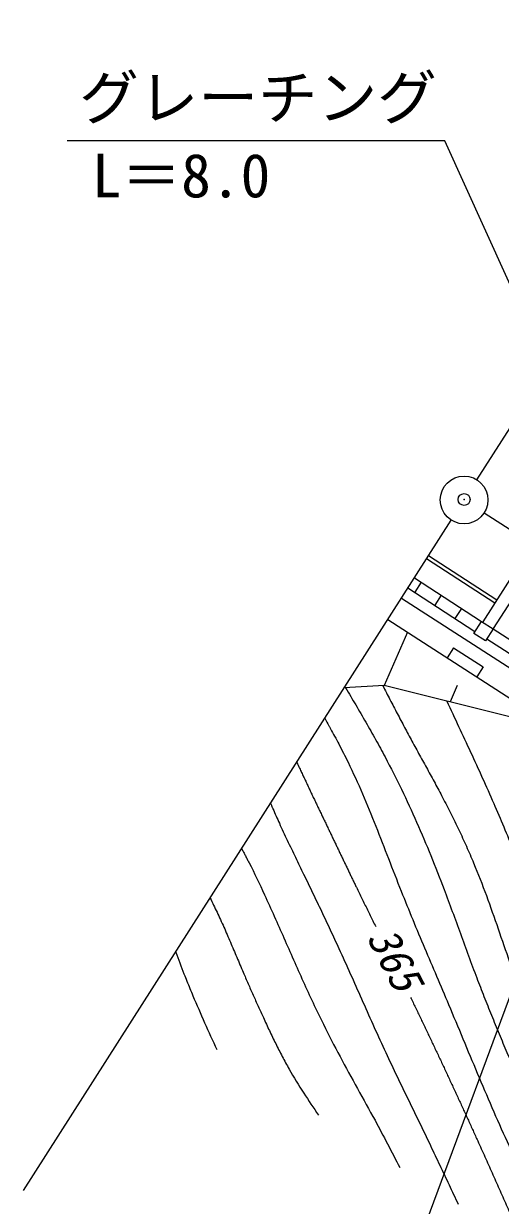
# Model space of a CAD drawing. Units: millimetres, scale not verified. Extents: x 40000 to 680000, y 20000 to 380000.
# Drawn here: x 71822 to 91821, y 290092 to 339643 of the extents above; entities that cross this region are included whole.
import ezdxf
from ezdxf.enums import TextEntityAlignment as Align

# ---------------------------------------------------------------- set-up
doc = ezdxf.new("R2010")
doc.units = ezdxf.units.MM
doc.header["$LTSCALE"] = 1000
doc.header["$PDMODE"] = 32
doc.header["$PDSIZE"] = 500
doc.linetypes.add('CHAIN', pattern=[18.5, 12, -1.5, 3.5, -1.5])
for name, color, linetype, lineweight in [('M-BGD', 7, 'Continuous', 13), ('M-BMK', 2, 'CHAIN', 13), ('M-BMK-SRVR', 3, 'Continuous', 13), ('M-STR-STR3', 7, 'Continuous', 13), ('M-STR-STRC', 7, 'Continuous', 13)]:
    doc.layers.add(name, color=color, linetype=linetype, lineweight=lineweight)
doc.layers.add('M-OTRS', color=6, linetype='Continuous')
doc.styles.add('ＭＳ ゴシック', font='')
doc.styles.get('ＭＳ ゴシック').set_extended_font_data('MS Gothic')

msp = doc.modelspace()

# ---------------------------------------------------------------- linework, layer by layer
at = {"layer": 'M-BGD'}
for p, q in [((91591, 315348), (88723, 317201)), ((91672, 315474), (88804, 317327)), ((92542, 316834), (91083, 314554)), ((88214, 316402), (91028, 314579)), ((88497, 316219), (88226, 315799)), ((92981, 316555), (91521, 314274)), ((87945, 315981), (90756, 314160)), ((89341, 315672), (89069, 315253)), ((87673, 315555), (95542, 310487)), ((87100, 314658), (93316, 310641)), ((90184, 315126), (89913, 314706)), ((90706, 314073), (91028, 314579)), ((91028, 314579), (91520, 314266)), ((91520, 314266), (91198, 313760)), ((91520, 314266), (96566, 311018)), ((87927, 314124), (86946, 311885)), ((91198, 313760), (90702, 314076)), ((91252, 313844), (96296, 310597)), ((89858, 313471), (89587, 313051)), ((89858, 313471), (91101, 312668)), ((91101, 312668), (90830, 312248)), ((86946, 311885), (85271, 311790)), ((92212, 310581), (86946, 311885)), ((90005, 311889), (89708, 311201))]:
    msp.add_line(p, q, dxfattribs=at)
for points, knots in [([(85330, 311794), (85472, 311554), (85613, 311314), (85755, 311074), (85896, 310834), (86036, 310593), (86175, 310352), (86314, 310111), (86451, 309869), (86587, 309626), (86722, 309383), (86856, 309138), (86986, 308893), (87224, 308445), (87452, 307993), (87673, 307537), (87893, 307081), (88105, 306621), (88309, 306157), (88514, 305694), (88712, 305227), (88903, 304757), (89094, 304288), (89279, 303816), (89459, 303342), (89576, 303033), (89691, 302724), (89805, 302414), (89919, 302105), (90032, 301795), (90144, 301485), (90257, 301175), (90370, 300865), (90484, 300556), (90598, 300247), (90713, 299938), (90830, 299629), (90930, 299367), (91031, 299105), (91134, 298844), (91237, 298582), (91342, 298322), (91447, 298061), (91553, 297801), (91660, 297541), (91768, 297282), (91876, 297023), (91985, 296764), (92095, 296505), (92233, 296180), (92372, 295856), (92512, 295532), (92652, 295209), (92793, 294885), (92933, 294562), (93074, 294238), (93214, 293914), (93354, 293590), (93493, 293266), (93632, 292942), (93769, 292617), (94002, 292066), (94229, 291512), (94453, 290957), (94677, 290402), (94897, 289845), (95110, 289285), (95323, 288726), (95529, 288163), (95740, 287604), (95938, 287081), (96141, 286560), (96344, 286039)], [0, 0, 0, 0, 1, 1, 1, 2, 2, 2, 3, 3, 3, 4, 4, 4, 5, 5, 5, 6, 6, 6, 7, 7, 7, 8, 8, 8, 9, 9, 9, 10, 10, 10, 11, 11, 11, 12, 12, 12, 13, 13, 13, 14, 14, 14, 15, 15, 15, 16, 16, 16, 17, 17, 17, 18, 18, 18, 19, 19, 19, 20, 20, 20, 21, 21, 21, 22, 22, 22, 23, 23, 23, 24, 24, 24, 24]), ([(86888, 311882), (86989, 311687), (87090, 311493), (87190, 311298), (87291, 311104), (87392, 310910), (87494, 310716), (87596, 310522), (87698, 310328), (87800, 310135), (87903, 309941), (88007, 309748), (88111, 309556), (88218, 309359), (88325, 309163), (88433, 308967), (88541, 308771), (88649, 308576), (88757, 308380), (88865, 308184), (88972, 307988), (89079, 307791), (89185, 307595), (89291, 307398), (89395, 307200), (89513, 306975), (89629, 306750), (89743, 306523), (89856, 306296), (89968, 306068), (90076, 305839), (90185, 305610), (90291, 305380), (90395, 305148), (90498, 304917), (90598, 304684), (90696, 304450), (90885, 303997), (91062, 303540), (91232, 303079), (91402, 302619), (91565, 302156), (91726, 301692), (91887, 301228), (92045, 300763), (92206, 300299), (92367, 299835), (92530, 299371), (92700, 298911), (92811, 298612), (92925, 298314), (93040, 298016), (93155, 297719), (93272, 297422), (93390, 297126), (93508, 296830), (93626, 296534), (93744, 296237), (93862, 295941), (93979, 295644), (94095, 295347), (94261, 294919), (94423, 294491), (94582, 294061), (94742, 293631), (94898, 293199), (95052, 292767), (95206, 292335), (95358, 291902), (95507, 291469), (95657, 291035), (95805, 290601), (95952, 290167), (96095, 289743), (96237, 289320), (96379, 288896), (96521, 288472), (96663, 288049), (96805, 287625), (96947, 287202), (97089, 286778), (97235, 286356), (97369, 285970), (97506, 285586), (97643, 285201)], [0, 0, 0, 0, 1, 1, 1, 2, 2, 2, 3, 3, 3, 4, 4, 4, 5, 5, 5, 6, 6, 6, 7, 7, 7, 8, 8, 8, 9, 9, 9, 10, 10, 10, 11, 11, 11, 12, 12, 12, 13, 13, 13, 14, 14, 14, 15, 15, 15, 16, 16, 16, 17, 17, 17, 18, 18, 18, 19, 19, 19, 20, 20, 20, 21, 21, 21, 22, 22, 22, 23, 23, 23, 24, 24, 24, 25, 25, 25, 26, 26, 26, 27, 27, 27, 28, 28, 28, 28]), ([(89568, 311236), (89736, 310880), (89904, 310524), (90071, 310168), (90239, 309812), (90405, 309456), (90571, 309099), (90736, 308742), (90900, 308384), (91062, 308026), (91225, 307667), (91385, 307307), (91542, 306947), (91685, 306621), (91825, 306294), (91963, 305965), (92101, 305637), (92236, 305308), (92367, 304977), (92499, 304646), (92627, 304314), (92752, 303981), (92876, 303648), (92996, 303313), (93113, 302977), (93254, 302567), (93389, 302154), (93520, 301741), (93651, 301327), (93778, 300912), (93903, 300497), (94029, 300082), (94153, 299666), (94279, 299251), (94405, 298835), (94533, 298421), (94664, 298007), (94921, 297202), (95193, 296401), (95475, 295604), (95758, 294807), (96051, 294014), (96348, 293222), (96646, 292430), (96948, 291640), (97250, 290850), (97552, 290060), (97853, 289270), (98148, 288477), (98318, 288020), (98485, 287562), (98652, 287104), (98819, 286646), (98985, 286188), (99146, 285728), (99369, 285093), (99582, 284453), (99795, 283814)], [0, 0, 0, 0, 1, 1, 1, 2, 2, 2, 3, 3, 3, 4, 4, 4, 5, 5, 5, 6, 6, 6, 7, 7, 7, 8, 8, 8, 9, 9, 9, 10, 10, 10, 11, 11, 11, 12, 12, 12, 13, 13, 13, 14, 14, 14, 15, 15, 15, 16, 16, 16, 17, 17, 17, 18, 18, 18, 19, 19, 19, 19]), ([(84459, 310518), (84515, 310412), (84571, 310307), (84628, 310202), (84636, 310188), (84643, 310174), (84651, 310160), (84659, 310146), (84666, 310132), (84674, 310118), (84682, 310104), (84689, 310090), (84697, 310075), (84813, 309865), (84927, 309654), (85039, 309442), (85174, 309188), (85304, 308931), (85431, 308673), (85644, 308235), (85846, 307792), (86038, 307345), (86231, 306898), (86415, 306447), (86595, 305994), (86775, 305540), (86951, 305085), (87127, 304630), (87303, 304175), (87479, 303720), (87659, 303267), (87818, 302868), (87980, 302470), (88144, 302073), (88308, 301677), (88475, 301281), (88642, 300886), (88810, 300491), (88978, 300096), (89146, 299702), (89314, 299307), (89482, 298912), (89649, 298516), (89851, 298036), (90051, 297556), (90250, 297075), (90450, 296594), (90650, 296113), (90852, 295633), (91053, 295153), (91257, 294674), (91465, 294196), (91672, 293719), (91884, 293243), (92102, 292770), (92332, 292270), (92569, 291772), (92808, 291276), (93047, 290780), (93290, 290286), (93529, 289790), (93769, 289294), (94006, 288798), (94240, 288299), (94442, 287870), (94641, 287439), (94840, 287009)], [0, 0, 0, 0, 1, 1, 1, 2, 2, 2, 3, 3, 3, 4, 4, 4, 5, 5, 5, 6, 6, 6, 7, 7, 7, 8, 8, 8, 9, 9, 9, 10, 10, 10, 11, 11, 11, 12, 12, 12, 13, 13, 13, 14, 14, 14, 15, 15, 15, 16, 16, 16, 17, 17, 17, 18, 18, 18, 19, 19, 19, 20, 20, 20, 21, 21, 21, 22, 22, 22, 22]), ([(83282, 308674), (83322, 308591), (83362, 308507), (83401, 308423), (83429, 308362), (83457, 308302), (83485, 308241), (83513, 308180), (83541, 308120), (83569, 308059), (83597, 307999), (83626, 307938), (83654, 307878), (83682, 307817), (83711, 307757), (83739, 307696), (83767, 307636), (83796, 307575), (83824, 307515), (83853, 307455), (83882, 307394), (83910, 307334), (83939, 307273), (83968, 307213), (83996, 307153), (84025, 307092), (84054, 307032), (84083, 306972), (84111, 306912), (84140, 306851), (84169, 306791), (84198, 306731), (84227, 306670), (84255, 306610), (84284, 306550), (84313, 306490), (84342, 306429), (84371, 306369), (84400, 306309), (84429, 306249), (84458, 306189), (84486, 306128), (84515, 306068), (84544, 306008), (84573, 305948), (84602, 305887), (84626, 305836), (84651, 305785), (84675, 305734), (84700, 305682), (84724, 305631), (84749, 305580), (84773, 305529), (84798, 305478), (84822, 305426), (84847, 305375), (84871, 305324), (84896, 305273), (84920, 305222), (84945, 305170), (84969, 305119), (84994, 305068), (85018, 305017), (85043, 304966), (85067, 304914), (85092, 304863), (85116, 304812), (85141, 304761), (85165, 304710), (85190, 304658), (85214, 304607), (85239, 304556), (85263, 304505), (85288, 304454), (85312, 304402), (85337, 304351), (85361, 304300), (85386, 304249), (85411, 304198), (85435, 304147), (85460, 304096), (85484, 304044), (85509, 303993), (85534, 303942), (85558, 303891), (85583, 303840), (85608, 303789), (85632, 303738), (85657, 303687), (85682, 303636), (85707, 303584), (85731, 303533), (85756, 303482), (85781, 303431), (85819, 303353), (85858, 303274), (85896, 303195), (85934, 303117), (85973, 303038), (86011, 302960), (86050, 302881), (86088, 302803), (86127, 302724), (86165, 302646), (86204, 302567), (86243, 302489), (86281, 302410), (86320, 302332), (86359, 302253), (86397, 302175), (86436, 302097), (86475, 302018), (86514, 301940), (86553, 301861), (86591, 301783)], [0, 0, 0, 0, 1, 1, 1, 2, 2, 2, 3, 3, 3, 4, 4, 4, 5, 5, 5, 6, 6, 6, 7, 7, 7, 8, 8, 8, 9, 9, 9, 10, 10, 10, 11, 11, 11, 12, 12, 12, 13, 13, 13, 14, 14, 14, 15, 15, 15, 16, 16, 16, 17, 17, 17, 18, 18, 18, 19, 19, 19, 20, 20, 20, 21, 21, 21, 22, 22, 22, 23, 23, 23, 24, 24, 24, 25, 25, 25, 26, 26, 26, 27, 27, 27, 28, 28, 28, 29, 29, 29, 30, 30, 30, 31, 31, 31, 32, 32, 32, 33, 33, 33, 34, 34, 34, 35, 35, 35, 36, 36, 36, 37, 37, 37, 38, 38, 38, 38]), ([(82182, 306950), (82196, 306913), (82211, 306876), (82227, 306839), (82232, 306826), (82238, 306813), (82244, 306799), (82250, 306786), (82256, 306772), (82262, 306759), (82268, 306745), (82274, 306732), (82280, 306719), (82369, 306517), (82458, 306316), (82549, 306116), (82659, 305876), (82770, 305637), (82883, 305399), (82996, 305160), (83110, 304923), (83224, 304686), (83338, 304448), (83454, 304211), (83568, 303974), (83694, 303716), (83819, 303458), (83943, 303199), (84068, 302941), (84192, 302682), (84316, 302423), (84439, 302164), (84562, 301904), (84684, 301644), (84806, 301384), (84927, 301124), (85047, 300863), (85208, 300512), (85367, 300159), (85525, 299807), (85683, 299454), (85840, 299101), (85997, 298748), (86154, 298395), (86312, 298042), (86470, 297689), (86629, 297337), (86789, 296985), (86951, 296635), (87108, 296296), (87268, 295958), (87428, 295622), (87589, 295285), (87751, 294948), (87914, 294613), (88077, 294277), (88240, 293941), (88403, 293605), (88566, 293269), (88728, 292933), (88890, 292597), (89020, 292324), (89150, 292052), (89280, 291779), (89409, 291506), (89538, 291233), (89666, 290959), (89795, 290686), (89923, 290413), (90052, 290140)], [0, 0, 0, 0, 1, 1, 1, 2, 2, 2, 3, 3, 3, 4, 4, 4, 5, 5, 5, 6, 6, 6, 7, 7, 7, 8, 8, 8, 9, 9, 9, 10, 10, 10, 11, 11, 11, 12, 12, 12, 13, 13, 13, 14, 14, 14, 15, 15, 15, 16, 16, 16, 17, 17, 17, 18, 18, 18, 19, 19, 19, 20, 20, 20, 21, 21, 21, 22, 22, 22, 23, 23, 23, 23]), ([(80969, 305049), (80996, 305001), (81024, 304953), (81050, 304904), (81076, 304855), (81100, 304806), (81125, 304756), (81150, 304707), (81176, 304658), (81201, 304609), (81226, 304560), (81252, 304511), (81277, 304462), (81503, 304019), (81716, 303570), (81925, 303119), (82203, 302517), (82473, 301911), (82741, 301304), (83009, 300697), (83275, 300089), (83548, 299484), (83820, 298879), (84100, 298278), (84395, 297684), (84621, 297229), (84855, 296779), (85095, 296331), (85334, 295882), (85578, 295437), (85825, 294992), (86071, 294548), (86320, 294105), (86563, 293658), (86918, 293003), (87260, 292339), (87601, 291676)], [0, 0, 0, 0, 1, 1, 1, 2, 2, 2, 3, 3, 3, 4, 4, 4, 5, 5, 5, 6, 6, 6, 7, 7, 7, 8, 8, 8, 9, 9, 9, 10, 10, 10, 11, 11, 11, 12, 12, 12, 12]), ([(79646, 302976), (79743, 302779), (79840, 302582), (79934, 302384), (80032, 302177), (80127, 301969), (80221, 301760), (80314, 301551), (80405, 301341), (80495, 301130), (80585, 300919), (80674, 300708), (80763, 300498), (80852, 300287), (80941, 300076), (81032, 299865), (81100, 299706), (81169, 299547), (81238, 299388), (81308, 299229), (81378, 299071), (81448, 298913), (81519, 298755), (81590, 298597), (81662, 298439), (81733, 298281), (81805, 298123), (81878, 297966), (81962, 297783), (82047, 297600), (82133, 297418), (82220, 297236), (82307, 297055), (82397, 296874), (82486, 296694), (82577, 296515), (82671, 296336), (82765, 296158), (82861, 295982), (82960, 295807), (83154, 295465), (83359, 295130), (83572, 294800), (83772, 294489), (83979, 294183), (84186, 293877)], [0, 0, 0, 0, 1, 1, 1, 2, 2, 2, 3, 3, 3, 4, 4, 4, 5, 5, 5, 6, 6, 6, 7, 7, 7, 8, 8, 8, 9, 9, 9, 10, 10, 10, 11, 11, 11, 12, 12, 12, 13, 13, 13, 14, 14, 14, 15, 15, 15, 15]), ([(78204, 300716), (78317, 300410), (78430, 300104), (78549, 299800), (78630, 299596), (78713, 299392), (78796, 299189), (78838, 299088), (78880, 298986), (78923, 298885), (79241, 298125), (79582, 297375), (79923, 296625)], [0, 0, 0, 0, 1, 1, 1, 2, 2, 2, 3, 3, 3, 4, 4, 4, 4]), ([(88054, 298813), (88123, 298671), (88192, 298528), (88261, 298386), (88329, 298243), (88398, 298100), (88466, 297958), (88535, 297815), (88603, 297672), (88671, 297530), (88739, 297387), (88807, 297244), (88875, 297101), (88943, 296958), (89010, 296815), (89078, 296672), (89146, 296529), (89213, 296386), (89280, 296242), (89348, 296099), (89415, 295956), (89482, 295813), (89549, 295669), (89616, 295526), (89682, 295382), (89749, 295239), (89816, 295095), (89882, 294952), (89949, 294808), (90015, 294665), (90081, 294521), (90148, 294377), (90214, 294233), (90280, 294090), (90346, 293946), (90412, 293802), (90478, 293658), (90543, 293514), (90609, 293370), (90675, 293226), (90740, 293082), (90806, 292938), (90871, 292794), (90922, 292683), (90972, 292572), (91022, 292461), (91073, 292349), (91123, 292238), (91173, 292127), (91223, 292015), (91273, 291904), (91323, 291793), (91373, 291681), (91423, 291570), (91473, 291459), (91523, 291347), (91573, 291236), (91623, 291124), (91672, 291013), (91722, 290901), (91772, 290790), (91821, 290678), (91871, 290566), (91920, 290455), (91970, 290343), (92019, 290232), (92068, 290120), (92117, 290008), (92166, 289896), (92215, 289785), (92264, 289673), (92313, 289561), (92362, 289449), (92411, 289337), (92460, 289225), (92508, 289113), (92556, 289001), (92603, 288888), (92654, 288777), (92738, 288594), (92834, 288417), (92930, 288240)], [0, 0, 0, 0, 1, 1, 1, 2, 2, 2, 3, 3, 3, 4, 4, 4, 5, 5, 5, 6, 6, 6, 7, 7, 7, 8, 8, 8, 9, 9, 9, 10, 10, 10, 11, 11, 11, 12, 12, 12, 13, 13, 13, 14, 14, 14, 15, 15, 15, 16, 16, 16, 17, 17, 17, 18, 18, 18, 19, 19, 19, 20, 20, 20, 21, 21, 21, 22, 22, 22, 23, 23, 23, 24, 24, 24, 25, 25, 25, 26, 26, 26, 27, 27, 27, 27])]:
    msp.add_open_spline(points, degree=3, knots=knots, dxfattribs=at)
at = {"layer": 'M-BMK'}
msp.add_line((91140, 319128), (94876, 316720), dxfattribs=at)
at = {"layer": 'M-BMK-SRVR'}
for p, q in [((90837, 320513), (108665, 348451)), ((71822, 290716), (89761, 318827))]:
    msp.add_line(p, q, dxfattribs=at)
msp.add_circle((90299, 319670), 1000, dxfattribs=at)
at = {"layer": 'M-OTRS'}
msp.add_point((90301, 319690), dxfattribs=at)
at = {"layer": 'M-STR-STR3'}
for p, q in [((89488, 334726), (73655, 334726)), ((95640, 321169), (89488, 334726))]:
    msp.add_line(p, q, dxfattribs=at)
at = {"layer": 'M-STR-STRC'}
msp.add_line((96379, 310117), (88306, 288302), dxfattribs=at)

# ---------------------------------------------------------------- texts
at = {"layer": 'M-BGD', "style": 'ＭＳ ゴシック', "oblique": 15}
msp.add_text('365', height=1320, rotation=297.541, dxfattribs=at).set_placement((85838, 301152), align=Align.BOTTOM_LEFT)
at = {"layer": 'M-STR-STR3', "style": 'ＭＳ ゴシック'}
for s, p in [('グレーチング', (74153, 335079)), ('L＝8.0', (74683, 331809))]:
    msp.add_text(s, height=1833, dxfattribs=at).set_placement(p, align=Align.BOTTOM_LEFT)

doc.saveas('drawing.dxf')
